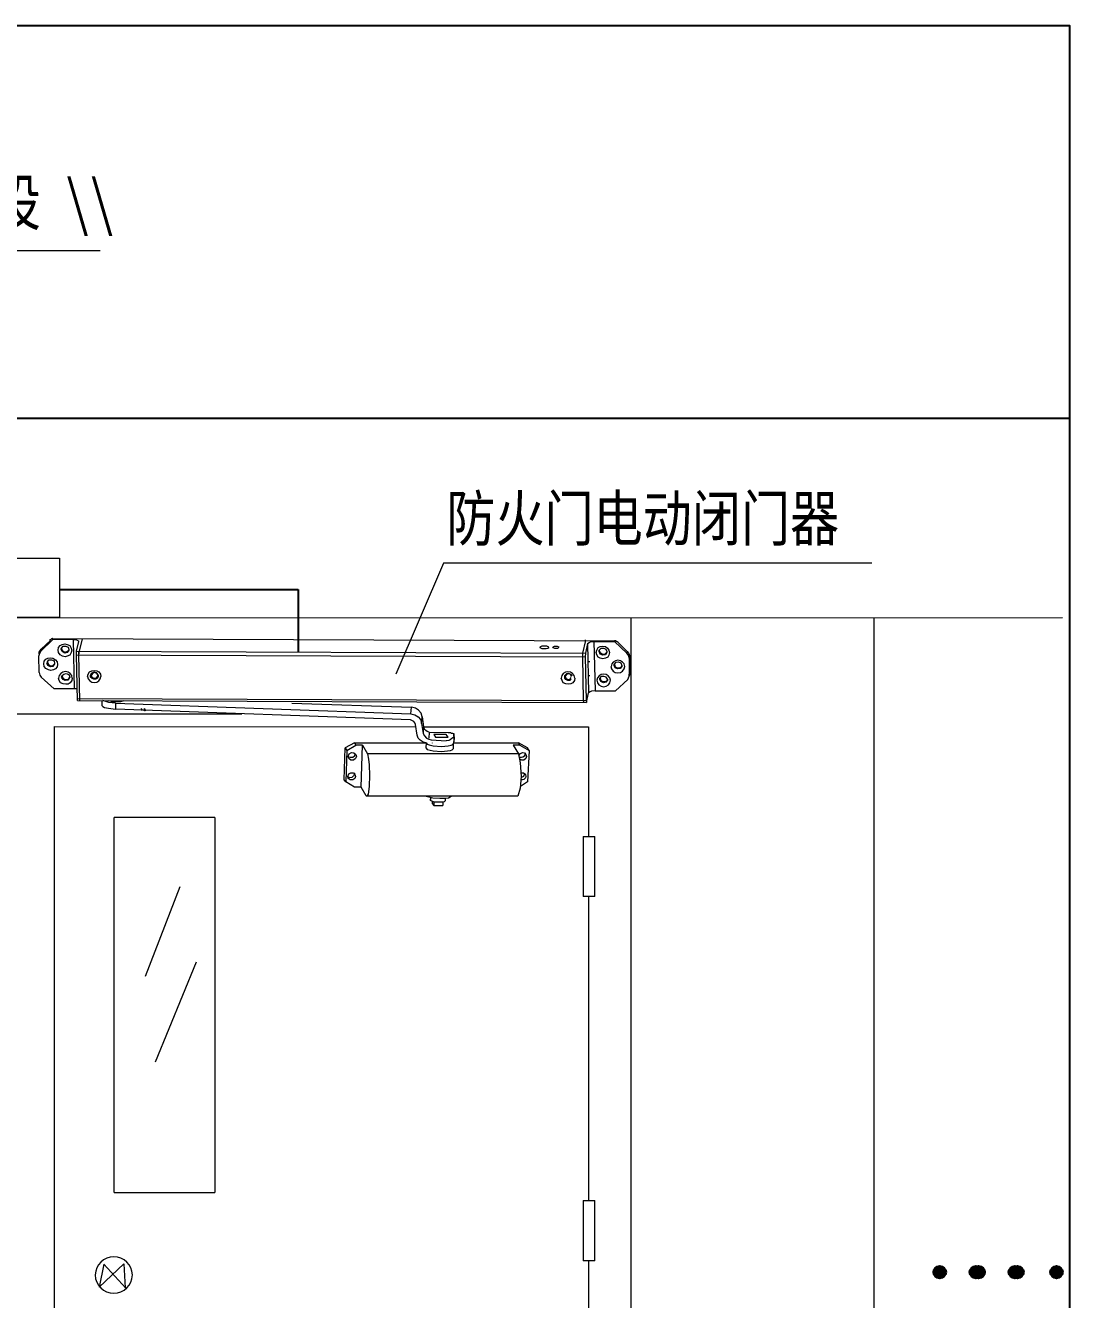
# Model space of a CAD drawing. Header units: millimetres. Extents: x -633009578 to 5705885, y -633235091 to 2571734.
# Drawn here: x 2452450 to 2457460, y 2032623 to 2038735 of the extents above; entities that cross this region are included whole.
import ezdxf

# ---------------------------------------------------------------- set-up
doc = ezdxf.new("R2010")
doc.units = ezdxf.units.MM
doc.header["$LTSCALE"] = 1000
doc.header["$MEASUREMENT"] = 0
doc.layers.get('0').update_dxf_attribs({"color": 9})
doc.styles.add('-仿宋_GB2312', font='simhei.ttf')

msp = doc.modelspace()

# ---------------------------------------------------------------- hatches: boundary and pattern name
at = {"true_color": 0xffffff}
h = msp.add_hatch(color=7, dxfattribs=at)
h.set_gradient(color1=(255, 255, 255), tint=1)
edge = h.paths.add_edge_path()
edge.add_arc((2456837.5, 2032753.7), 30, 0, 360)
h = msp.add_hatch(color=7, dxfattribs=at)
h.set_gradient(color1=(255, 255, 255), tint=1)
edge = h.paths.add_edge_path()
edge.add_arc((2457011, 2032753.7), 30, 0, 360)
h = msp.add_hatch(color=7, dxfattribs=at)
h.set_gradient(color1=(255, 255, 255), tint=1)
edge = h.paths.add_edge_path()
edge.add_arc((2457024.2, 2032753.7), 30, 0, 360)
h = msp.add_hatch(color=7, dxfattribs=at)
h.set_gradient(color1=(255, 255, 255), tint=1)
edge = h.paths.add_edge_path()
edge.add_arc((2457197.7, 2032753.7), 30, 0, 360)
h = msp.add_hatch(color=7, dxfattribs=at)
h.set_gradient(color1=(255, 255, 255), tint=1)
edge = h.paths.add_edge_path()
edge.add_arc((2457210.8, 2032753.7), 30, 0, 360)
h = msp.add_hatch(color=7, dxfattribs=at)
h.set_gradient(color1=(255, 255, 255), tint=1)
edge = h.paths.add_edge_path()
edge.add_arc((2457397.5, 2032753.7), 30, 0, 360)

# ---------------------------------------------------------------- linework, layer by layer
at = {"color": 6, "lineweight": 5}
for p, q in [((2447581.6, 2037656.1, 3914.5), (2452808, 2037656.1, 3914.5)), ((2454456.4, 2036155.4, 3914.5), (2454226.6, 2035623.1, 3914.5)), ((2456512.1, 2036155.4, 3914.5), (2454456.4, 2036155.4, 3914.5))]:
    msp.add_line(p, q, dxfattribs=at)
for p, q in [((2446582.9, 2036851.3, 3914.5), (2454393.3, 2036851.3, 3914.5)), ((2447563.4, 2036851.3, 3914.5), (2457460.3, 2036851.3, 3914.5)), ((2452612.8, 2036029.6, 3914.5), (2453758.2, 2036029.6, 3914.5)), ((2453758.2, 2036029.6, 3914.5), (2453758.2, 2035728.1, 3914.5))]:
    msp.add_line(p, q)
at = {"lineweight": 5}
for p, q in [((2448146.7, 2035893, 3914.5), (2457427, 2035894.7, 3914.5)), ((2455355.1, 2035894.7, 3914.5), (2455355.1, 2030074.8, 3914.5)), ((2456521.3, 2035894.7, 3914.5), (2456521.3, 2030074.8, 3914.5)), ((2452523.3, 2035733.5, 3914.5), (2452582, 2035789.7, 3914.5)), ((2452569.8, 2035784.8, 3914.5), (2452525.8, 2035743.2, 3914.5)), ((2452567.3, 2035787.2, 3914.5), (2452564.9, 2035784.8, 3914.5)), ((2452569.8, 2035787.2, 3914.5), (2452567.3, 2035787.2, 3914.5)), ((2452574.6, 2035792.1, 3914.5), (2452569.8, 2035787.2, 3914.5)), ((2452577.1, 2035792.1, 3914.5), (2452574.6, 2035792.1, 3914.5)), ((2452579.5, 2035794.6, 3914.5), (2452577.1, 2035792.1, 3914.5)), ((2452582, 2035794.6, 3914.5), (2452579.5, 2035794.6, 3914.5)), ((2452582, 2035794.6, 3914.5), (2455276.9, 2035782.3, 3914.5)), ((2452582, 2035794.6, 3914.5), (2452582, 2035789.7, 3914.5)), ((2452679.7, 2035789.7, 3914.5), (2452582, 2035789.7, 3914.5)), ((2452679.7, 2035789.7, 3914.5), (2452694.4, 2035787.2, 3914.5)), ((2452684.6, 2035552.7, 3914.5), (2452679.7, 2035789.7, 3914.5)), ((2452694.4, 2035787.2, 3914.5), (2452701.7, 2035784.8, 3914.5)), ((2452694.4, 2035733.5, 3914.5), (2452706.6, 2035779.9, 3914.5)), ((2452701.7, 2035784.8, 3914.5), (2452706.6, 2035779.9, 3914.5)), ((2452706.6, 2035779.9, 3914.5), (2452706.6, 2035782.3, 3914.5)), ((2452709, 2035733.5, 3914.5), (2452723.7, 2035792.1, 3914.5)), ((2452723.7, 2035792.1, 3914.5), (2452723.7, 2035794.6, 3914.5)), ((2452723.7, 2035792.1, 3914.5), (2452723.7, 2035794.6, 3914.5)), ((2455137.7, 2035784.8, 3914.5), (2455123, 2035723.7, 3914.5)), ((2455137.7, 2035784.8, 3914.5), (2455137.7, 2035787.2, 3914.5)), ((2455162.1, 2035777.5, 3914.5), (2455176.8, 2035779.9, 3914.5)), ((2455176.8, 2035779.9, 3914.5), (2455276.9, 2035779.9, 3914.5)), ((2455176.8, 2035779.9, 3914.5), (2455184.1, 2035542.9, 3914.5)), ((2455284.3, 2035782.3, 3914.5), (2455276.9, 2035782.3, 3914.5)), ((2455276.9, 2035782.3, 3914.5), (2455276.9, 2035779.9, 3914.5)), ((2455276.9, 2035779.9, 3914.5), (2455335.6, 2035723.7, 3914.5)), ((2455284.3, 2035779.9, 3914.5), (2455284.3, 2035782.3, 3914.5)), ((2455286.7, 2035779.9, 3914.5), (2455284.3, 2035779.9, 3914.5)), ((2455289.2, 2035777.5, 3914.5), (2455286.7, 2035779.9, 3914.5)), ((2452516, 2035718.8, 3914.5), (2452513.6, 2035711.5, 3914.5)), ((2452516, 2035728.6, 3914.5), (2452525.8, 2035743.2, 3914.5)), ((2452523.3, 2035733.5, 3914.5), (2452516, 2035718.8, 3914.5)), ((2452516, 2035718.8, 3914.5), (2452516, 2035728.6, 3914.5)), ((2452523.3, 2035733.5, 3914.5), (2452525.8, 2035743.2, 3914.5)), ((2452606.4, 2035738.4, 3914.5), (2452608.8, 2035750.6, 3914.5)), ((2452608.8, 2035726.1, 3914.5), (2452606.4, 2035738.4, 3914.5)), ((2452608.8, 2035750.6, 3914.5), (2452616.2, 2035760.3, 3914.5)), ((2452616.2, 2035716.4, 3914.5), (2452608.8, 2035726.1, 3914.5)), ((2452616.2, 2035760.3, 3914.5), (2452625.9, 2035765.2, 3914.5)), ((2452621.1, 2035745.7, 3914.5), (2452623.5, 2035748.1, 3914.5)), ((2452621.1, 2035740.8, 3914.5), (2452621.1, 2035745.7, 3914.5)), ((2452625.9, 2035731, 3914.5), (2452621.1, 2035740.8, 3914.5)), ((2452623.5, 2035748.1, 3914.5), (2452630.8, 2035757.9, 3914.5)), ((2452623.5, 2035748.1, 3914.5), (2452623.5, 2035745.7, 3914.5)), ((2452623.5, 2035745.7, 3914.5), (2452625.9, 2035735.9, 3914.5)), ((2452625.9, 2035765.2, 3914.5), (2452638.2, 2035767.7, 3914.5)), ((2452625.9, 2035735.9, 3914.5), (2452638.2, 2035728.6, 3914.5)), ((2452638.2, 2035723.7, 3914.5), (2452625.9, 2035731, 3914.5)), ((2452630.8, 2035757.9, 3914.5), (2452643.1, 2035757.9, 3914.5)), ((2452638.2, 2035767.7, 3914.5), (2452650.4, 2035765.2, 3914.5)), ((2452638.2, 2035728.6, 3914.5), (2452647.9, 2035731, 3914.5)), ((2452650.4, 2035726.1, 3914.5), (2452638.2, 2035723.7, 3914.5)), ((2452643.1, 2035757.9, 3914.5), (2452655.3, 2035753, 3914.5)), ((2452647.9, 2035731, 3914.5), (2452657.7, 2035738.4, 3914.5)), ((2452650.4, 2035765.2, 3914.5), (2452662.6, 2035760.3, 3914.5)), ((2452657.7, 2035738.4, 3914.5), (2452650.4, 2035726.1, 3914.5)), ((2452655.3, 2035753, 3914.5), (2452657.7, 2035740.8, 3914.5)), ((2452657.7, 2035740.8, 3914.5), (2452657.7, 2035738.4, 3914.5)), ((2452662.6, 2035760.3, 3914.5), (2452669.9, 2035748.1, 3914.5)), ((2452669.9, 2035726.1, 3914.5), (2452662.6, 2035713.9, 3914.5)), ((2452669.9, 2035748.1, 3914.5), (2452672.4, 2035738.4, 3914.5)), ((2452672.4, 2035738.4, 3914.5), (2452669.9, 2035726.1, 3914.5)), ((2452694.4, 2035716.4, 3914.5), (2452694.4, 2035733.5, 3914.5)), ((2452694.4, 2035733.5, 3914.5), (2455137.7, 2035723.7, 3914.5)), ((2452706.6, 2035716.4, 3914.5), (2452709, 2035733.5, 3914.5)), ((2452706.6, 2035726.1, 3914.5), (2452709, 2035731, 3914.5)), ((2452706.6, 2035716.4, 3914.5), (2452706.6, 2035726.1, 3914.5)), ((2452709, 2035731, 3914.5), (2452709, 2035733.5, 3914.5)), ((2454927.6, 2035757.9, 3914.5), (2454917.8, 2035753, 3914.5)), ((2454917.8, 2035753, 3914.5), (2454917.8, 2035750.6, 3914.5)), ((2454917.8, 2035750.6, 3914.5), (2454927.6, 2035745.7, 3914.5)), ((2454952, 2035757.9, 3914.5), (2454927.6, 2035757.9, 3914.5)), ((2454927.6, 2035745.7, 3914.5), (2454949.5, 2035745.7, 3914.5)), ((2454949.5, 2035745.7, 3914.5), (2454956.9, 2035748.1, 3914.5)), ((2454961.8, 2035753, 3914.5), (2454952, 2035757.9, 3914.5)), ((2454956.9, 2035748.1, 3914.5), (2454961.8, 2035750.6, 3914.5)), ((2454961.8, 2035750.6, 3914.5), (2454961.8, 2035753, 3914.5)), ((2454988.6, 2035755.5, 3914.5), (2454981.3, 2035750.6, 3914.5)), ((2454981.3, 2035750.6, 3914.5), (2454981.3, 2035753, 3914.5)), ((2454981.3, 2035750.6, 3914.5), (2454988.6, 2035748.1, 3914.5)), ((2455003.3, 2035755.5, 3914.5), (2454988.6, 2035755.5, 3914.5)), ((2454988.6, 2035748.1, 3914.5), (2455003.3, 2035748.1, 3914.5)), ((2455010.6, 2035753, 3914.5), (2455003.3, 2035755.5, 3914.5)), ((2455003.3, 2035748.1, 3914.5), (2455008.2, 2035750.6, 3914.5)), ((2455008.2, 2035750.6, 3914.5), (2455010.6, 2035753, 3914.5)), ((2455123, 2035723.7, 3914.5), (2455123, 2035706.6, 3914.5)), ((2455123, 2035723.7, 3914.5), (2455123, 2035706.6, 3914.5)), ((2455137.7, 2035723.7, 3914.5), (2455135.2, 2035706.6, 3914.5)), ((2455147.5, 2035770.1, 3914.5), (2455137.7, 2035723.7, 3914.5)), ((2455147.5, 2035770.1, 3914.5), (2455154.8, 2035775, 3914.5)), ((2455147.5, 2035770.1, 3914.5), (2455152.3, 2035533.1, 3914.5)), ((2455154.8, 2035775, 3914.5), (2455162.1, 2035777.5, 3914.5)), ((2455189, 2035726.1, 3914.5), (2455191.4, 2035738.4, 3914.5)), ((2455191.4, 2035716.4, 3914.5), (2455189, 2035726.1, 3914.5)), ((2455191.4, 2035738.4, 3914.5), (2455198.8, 2035750.6, 3914.5)), ((2455198.8, 2035750.6, 3914.5), (2455208.5, 2035755.5, 3914.5)), ((2455203.6, 2035738.4, 3914.5), (2455213.4, 2035748.1, 3914.5)), ((2455203.6, 2035738.4, 3914.5), (2455203.6, 2035735.9, 3914.5)), ((2455203.6, 2035735.9, 3914.5), (2455203.6, 2035738.4, 3914.5)), ((2455203.6, 2035731, 3914.5), (2455203.6, 2035735.9, 3914.5)), ((2455203.6, 2035735.9, 3914.5), (2455208.5, 2035726.1, 3914.5)), ((2455208.5, 2035718.8, 3914.5), (2455203.6, 2035731, 3914.5)), ((2455208.5, 2035755.5, 3914.5), (2455220.8, 2035757.9, 3914.5)), ((2455208.5, 2035726.1, 3914.5), (2455218.3, 2035718.8, 3914.5)), ((2455220.8, 2035713.9, 3914.5), (2455208.5, 2035718.8, 3914.5)), ((2455213.4, 2035748.1, 3914.5), (2455225.6, 2035748.1, 3914.5)), ((2455218.3, 2035718.8, 3914.5), (2455230.5, 2035718.8, 3914.5)), ((2455220.8, 2035757.9, 3914.5), (2455233, 2035755.5, 3914.5)), ((2455225.6, 2035748.1, 3914.5), (2455235.4, 2035743.2, 3914.5)), ((2455230.5, 2035718.8, 3914.5), (2455240.3, 2035728.6, 3914.5)), ((2455233, 2035755.5, 3914.5), (2455242.7, 2035748.1, 3914.5)), ((2455240.3, 2035726.1, 3914.5), (2455233, 2035716.4, 3914.5)), ((2455235.4, 2035743.2, 3914.5), (2455240.3, 2035731, 3914.5)), ((2455240.3, 2035731, 3914.5), (2455240.3, 2035726.1, 3914.5)), ((2455242.7, 2035748.1, 3914.5), (2455250.1, 2035738.4, 3914.5)), ((2455250.1, 2035738.4, 3914.5), (2455252.5, 2035726.1, 3914.5)), ((2455252.5, 2035726.1, 3914.5), (2455250.1, 2035713.9, 3914.5)), ((2455294.1, 2035775, 3914.5), (2455289.2, 2035777.5, 3914.5)), ((2455296.5, 2035772.6, 3914.5), (2455294.1, 2035775, 3914.5)), ((2455294.1, 2035775, 3914.5), (2455338, 2035731, 3914.5)), ((2455338, 2035731, 3914.5), (2455335.6, 2035723.7, 3914.5)), ((2455345.4, 2035711.5, 3914.5), (2455335.6, 2035723.7, 3914.5)), ((2455338, 2035731, 3914.5), (2455345.4, 2035721.3, 3914.5)), ((2455345.4, 2035721.3, 3914.5), (2455350.2, 2035709, 3914.5)), ((2452516, 2035630.9, 3914.5), (2452513.6, 2035711.5, 3914.5)), ((2452538, 2035672.4, 3914.5), (2452540.4, 2035684.6, 3914.5)), ((2452540.4, 2035660.2, 3914.5), (2452538, 2035672.4, 3914.5)), ((2452540.4, 2035684.6, 3914.5), (2452547.8, 2035694.4, 3914.5)), ((2452547.8, 2035650.4, 3914.5), (2452540.4, 2035660.2, 3914.5)), ((2452547.8, 2035694.4, 3914.5), (2452557.5, 2035699.3, 3914.5)), ((2452552.7, 2035674.8, 3914.5), (2452555.1, 2035679.7, 3914.5)), ((2452557.5, 2035665.1, 3914.5), (2452552.7, 2035674.8, 3914.5)), ((2452555.1, 2035682.2, 3914.5), (2452562.4, 2035691.9, 3914.5)), ((2452555.1, 2035682.2, 3914.5), (2452555.1, 2035679.7, 3914.5)), ((2452555.1, 2035679.7, 3914.5), (2452555.1, 2035682.2, 3914.5)), ((2452555.1, 2035679.7, 3914.5), (2452560, 2035669.9, 3914.5)), ((2452557.5, 2035699.3, 3914.5), (2452569.8, 2035701.7, 3914.5)), ((2452569.8, 2035657.7, 3914.5), (2452557.5, 2035665.1, 3914.5)), ((2452560, 2035669.9, 3914.5), (2452569.8, 2035662.6, 3914.5)), ((2452562.4, 2035691.9, 3914.5), (2452574.6, 2035691.9, 3914.5)), ((2452569.8, 2035701.7, 3914.5), (2452582, 2035699.3, 3914.5)), ((2452569.8, 2035662.6, 3914.5), (2452579.5, 2035662.6, 3914.5)), ((2452582, 2035660.2, 3914.5), (2452569.8, 2035657.7, 3914.5)), ((2452574.6, 2035691.9, 3914.5), (2452586.9, 2035687.1, 3914.5)), ((2452579.5, 2035662.6, 3914.5), (2452589.3, 2035672.4, 3914.5)), ((2452582, 2035699.3, 3914.5), (2452594.2, 2035691.9, 3914.5)), ((2452589.3, 2035672.4, 3914.5), (2452582, 2035660.2, 3914.5)), ((2452586.9, 2035687.1, 3914.5), (2452589.3, 2035674.8, 3914.5)), ((2452589.3, 2035674.8, 3914.5), (2452589.3, 2035672.4, 3914.5)), ((2452594.2, 2035691.9, 3914.5), (2452601.5, 2035682.2, 3914.5)), ((2452601.5, 2035657.7, 3914.5), (2452594.2, 2035648, 3914.5)), ((2452601.5, 2035682.2, 3914.5), (2452604, 2035669.9, 3914.5)), ((2452604, 2035669.9, 3914.5), (2452601.5, 2035657.7, 3914.5)), ((2452628.4, 2035709, 3914.5), (2452616.2, 2035716.4, 3914.5)), ((2452640.6, 2035706.6, 3914.5), (2452628.4, 2035709, 3914.5)), ((2452650.4, 2035709, 3914.5), (2452640.6, 2035706.6, 3914.5)), ((2452662.6, 2035713.9, 3914.5), (2452650.4, 2035709, 3914.5)), ((2452694.4, 2035716.4, 3914.5), (2455135.2, 2035706.6, 3914.5)), ((2452699.2, 2035496.5, 3914.5), (2452694.4, 2035716.4, 3914.5)), ((2452711.5, 2035496.5, 3914.5), (2452706.6, 2035716.4, 3914.5)), ((2455123, 2035706.6, 3914.5), (2455125.5, 2035496.5, 3914.5)), ((2455135.2, 2035706.6, 3914.5), (2455140.1, 2035496.5, 3914.5)), ((2455157.2, 2035679.7, 3914.5), (2455157.2, 2035684.6, 3914.5)), ((2455198.8, 2035704.2, 3914.5), (2455191.4, 2035716.4, 3914.5)), ((2455208.5, 2035699.3, 3914.5), (2455198.8, 2035704.2, 3914.5)), ((2455220.8, 2035696.8, 3914.5), (2455208.5, 2035699.3, 3914.5)), ((2455233, 2035716.4, 3914.5), (2455220.8, 2035713.9, 3914.5)), ((2455233, 2035699.3, 3914.5), (2455220.8, 2035696.8, 3914.5)), ((2455245.2, 2035704.2, 3914.5), (2455233, 2035699.3, 3914.5)), ((2455250.1, 2035713.9, 3914.5), (2455245.2, 2035704.2, 3914.5)), ((2455274.5, 2035669.9, 3914.5), (2455284.3, 2035679.7, 3914.5)), ((2455274.5, 2035665.1, 3914.5), (2455274.5, 2035669.9, 3914.5)), ((2455279.4, 2035652.8, 3914.5), (2455274.5, 2035665.1, 3914.5)), ((2455276.9, 2035672.4, 3914.5), (2455276.9, 2035669.9, 3914.5)), ((2455276.9, 2035669.9, 3914.5), (2455279.4, 2035657.7, 3914.5)), ((2455279.4, 2035657.7, 3914.5), (2455289.2, 2035652.8, 3914.5)), ((2455284.3, 2035679.7, 3914.5), (2455296.5, 2035682.2, 3914.5)), ((2455296.5, 2035682.2, 3914.5), (2455306.3, 2035677.3, 3914.5)), ((2455301.4, 2035652.8, 3914.5), (2455311.2, 2035660.2, 3914.5)), ((2455311.2, 2035660.2, 3914.5), (2455303.8, 2035650.4, 3914.5)), ((2455306.3, 2035677.3, 3914.5), (2455311.2, 2035665.1, 3914.5)), ((2455311.2, 2035665.1, 3914.5), (2455311.2, 2035660.2, 3914.5)), ((2455311.2, 2035660.2, 3914.5), (2455311.2, 2035662.6, 3914.5)), ((2455347.8, 2035699.3, 3914.5), (2455345.4, 2035711.5, 3914.5)), ((2455350.2, 2035709, 3914.5), (2455347.8, 2035699.3, 3914.5)), ((2455347.8, 2035699.3, 3914.5), (2455347.8, 2035621.1, 3914.5)), ((2455350.2, 2035630.9, 3914.5), (2455350.2, 2035709, 3914.5)), ((2452516, 2035630.9, 3914.5), (2452518.4, 2035618.6, 3914.5)), ((2452518.4, 2035618.6, 3914.5), (2452525.8, 2035608.9, 3914.5)), ((2452586.9, 2035552.7, 3914.5), (2452525.8, 2035608.9, 3914.5)), ((2452560, 2035643.1, 3914.5), (2452547.8, 2035650.4, 3914.5)), ((2452572.2, 2035640.6, 3914.5), (2452560, 2035643.1, 3914.5)), ((2452584.4, 2035643.1, 3914.5), (2452572.2, 2035640.6, 3914.5)), ((2452594.2, 2035648, 3914.5), (2452584.4, 2035643.1, 3914.5)), ((2452611.3, 2035591.8, 3914.5), (2452608.8, 2035604, 3914.5)), ((2452623.5, 2035608.9, 3914.5), (2452625.9, 2035613.8, 3914.5)), ((2452630.8, 2035596.6, 3914.5), (2452623.5, 2035608.9, 3914.5)), ((2452625.9, 2035616.2, 3914.5), (2452633.3, 2035623.5, 3914.5)), ((2452625.9, 2035616.2, 3914.5), (2452625.9, 2035613.8, 3914.5)), ((2452625.9, 2035613.8, 3914.5), (2452625.9, 2035616.2, 3914.5)), ((2452625.9, 2035613.8, 3914.5), (2452630.8, 2035601.5, 3914.5)), ((2452630.8, 2035601.5, 3914.5), (2452640.6, 2035596.6, 3914.5)), ((2452640.6, 2035591.8, 3914.5), (2452630.8, 2035596.6, 3914.5)), ((2452633.3, 2035623.5, 3914.5), (2452645.5, 2035626, 3914.5)), ((2452640.6, 2035596.6, 3914.5), (2452652.8, 2035596.6, 3914.5)), ((2452645.5, 2035626, 3914.5), (2452657.7, 2035621.1, 3914.5)), ((2452660.2, 2035604, 3914.5), (2452652.8, 2035594.2, 3914.5)), ((2452652.8, 2035596.6, 3914.5), (2452660.2, 2035604, 3914.5)), ((2452657.7, 2035621.1, 3914.5), (2452662.6, 2035608.9, 3914.5)), ((2452662.6, 2035606.4, 3914.5), (2452660.2, 2035604, 3914.5)), ((2452660.2, 2035606.4, 3914.5), (2452662.6, 2035606.4, 3914.5)), ((2452660.2, 2035604, 3914.5), (2452660.2, 2035606.4, 3914.5)), ((2452662.6, 2035608.9, 3914.5), (2452662.6, 2035606.4, 3914.5)), ((2452674.8, 2035604, 3914.5), (2452672.4, 2035591.8, 3914.5)), ((2452748.1, 2035611.3, 3914.5), (2452750.6, 2035623.5, 3914.5)), ((2452750.6, 2035623.5, 3914.5), (2452757.9, 2035633.3, 3914.5)), ((2452757.9, 2035633.3, 3914.5), (2452767.7, 2035638.2, 3914.5)), ((2452762.8, 2035618.6, 3914.5), (2452766.7, 2035627.3, 3914.5)), ((2452762.8, 2035616.2, 3914.5), (2452762.8, 2035618.6, 3914.5)), ((2452762.8, 2035608.9, 3914.5), (2452762.8, 2035616.2, 3914.5)), ((2452770.1, 2035601.5, 3914.5), (2452762.8, 2035608.9, 3914.5)), ((2452767.7, 2035621.1, 3914.5), (2452765.2, 2035616.2, 3914.5)), ((2452765.2, 2035616.2, 3914.5), (2452770.1, 2035606.4, 3914.5)), ((2452766.7, 2035627.3, 3914.5), (2452777.6, 2035633.8, 3914.5)), ((2452767.7, 2035638.2, 3914.5), (2452779.9, 2035640.6, 3914.5)), ((2452772.5, 2035628.4, 3914.5), (2452767.7, 2035621.1, 3914.5)), ((2452770.1, 2035606.4, 3914.5), (2452779.9, 2035604, 3914.5)), ((2452777.4, 2035599.1, 3914.5), (2452770.1, 2035601.5, 3914.5)), ((2452782.3, 2035630.9, 3914.5), (2452772.5, 2035628.4, 3914.5)), ((2452787.2, 2035599.1, 3914.5), (2452777.4, 2035599.1, 3914.5)), ((2452777.6, 2035633.8, 3914.5), (2452789.7, 2035630.7, 3914.5)), ((2452779.9, 2035640.6, 3914.5), (2452792.1, 2035638.2, 3914.5)), ((2452779.9, 2035604, 3914.5), (2452789.7, 2035604, 3914.5)), ((2452792.1, 2035626, 3914.5), (2452782.3, 2035630.9, 3914.5)), ((2452794.5, 2035604, 3914.5), (2452787.2, 2035599.1, 3914.5)), ((2452789.7, 2035630.7, 3914.5), (2452799.4, 2035616.2, 3914.5)), ((2452789.7, 2035604, 3914.5), (2452797, 2035613.8, 3914.5)), ((2452792.1, 2035638.2, 3914.5), (2452801.9, 2035633.3, 3914.5)), ((2452797, 2035616.2, 3914.5), (2452792.1, 2035626, 3914.5)), ((2452799.4, 2035611.3, 3914.5), (2452794.5, 2035604, 3914.5)), ((2452794.5, 2035604, 3914.5), (2452797, 2035611.3, 3914.5)), ((2452797, 2035613.8, 3914.5), (2452797, 2035616.2, 3914.5)), ((2452799.4, 2035616.2, 3914.5), (2452799.4, 2035611.3, 3914.5)), ((2452801.9, 2035633.3, 3914.5), (2452809.2, 2035623.5, 3914.5)), ((2452809.2, 2035623.5, 3914.5), (2452811.6, 2035611.3, 3914.5)), ((2455025.3, 2035591.8, 3914.5), (2455020.4, 2035604, 3914.5)), ((2455037.5, 2035616.2, 3914.5), (2455047.3, 2035626, 3914.5)), ((2455037.5, 2035613.8, 3914.5), (2455037.5, 2035616.2, 3914.5)), ((2455037.5, 2035608.9, 3914.5), (2455037.5, 2035613.8, 3914.5)), ((2455037.5, 2035611.3, 3914.5), (2455037.5, 2035604, 3914.5)), ((2455037.5, 2035604, 3914.5), (2455037.5, 2035608.9, 3914.5)), ((2455042.4, 2035596.6, 3914.5), (2455037.5, 2035604, 3914.5)), ((2455037.5, 2035604, 3914.5), (2455044.8, 2035596.6, 3914.5)), ((2455047.3, 2035623.5, 3914.5), (2455039.9, 2035613.8, 3914.5)), ((2455039.9, 2035613.8, 3914.5), (2455039.9, 2035611.3, 3914.5)), ((2455039.9, 2035611.3, 3914.5), (2455044.8, 2035601.5, 3914.5)), ((2455052.2, 2035591.8, 3914.5), (2455042.4, 2035596.6, 3914.5)), ((2455044.8, 2035601.5, 3914.5), (2455052.2, 2035596.6, 3914.5)), ((2455044.8, 2035596.6, 3914.5), (2455052.2, 2035594.2, 3914.5)), ((2455047.3, 2035626, 3914.5), (2455057, 2035626, 3914.5)), ((2455057, 2035626, 3914.5), (2455047.3, 2035623.5, 3914.5)), ((2455052.2, 2035596.6, 3914.5), (2455064.4, 2035599.1, 3914.5)), ((2455057, 2035626, 3914.5), (2455066.8, 2035621.1, 3914.5)), ((2455066.8, 2035621.1, 3914.5), (2455057, 2035626, 3914.5)), ((2455059.5, 2035594.2, 3914.5), (2455066.8, 2035599.1, 3914.5)), ((2455069.3, 2035599.1, 3914.5), (2455061.9, 2035591.8, 3914.5)), ((2455064.4, 2035599.1, 3914.5), (2455069.3, 2035606.4, 3914.5)), ((2455066.8, 2035621.1, 3914.5), (2455071.7, 2035613.8, 3914.5)), ((2455069.3, 2035611.3, 3914.5), (2455066.8, 2035621.1, 3914.5)), ((2455086.4, 2035604, 3914.5), (2455083.9, 2035591.8, 3914.5)), ((2455157.2, 2035613.8, 3914.5), (2455157.2, 2035618.6, 3914.5)), ((2455206.1, 2035599.1, 3914.5), (2455206.1, 2035604, 3914.5)), ((2455211, 2035586.9, 3914.5), (2455206.1, 2035599.1, 3914.5)), ((2455208.5, 2035606.4, 3914.5), (2455208.5, 2035604, 3914.5)), ((2455208.5, 2035604, 3914.5), (2455211, 2035591.8, 3914.5)), ((2455242.7, 2035599.1, 3914.5), (2455242.7, 2035594.2, 3914.5)), ((2455242.7, 2035594.2, 3914.5), (2455242.7, 2035596.6, 3914.5)), ((2455291.6, 2035648, 3914.5), (2455279.4, 2035652.8, 3914.5)), ((2455340.5, 2035596.6, 3914.5), (2455281.8, 2035542.9, 3914.5)), ((2455289.2, 2035652.8, 3914.5), (2455301.4, 2035652.8, 3914.5)), ((2455303.8, 2035650.4, 3914.5), (2455291.6, 2035648, 3914.5)), ((2455340.5, 2035596.6, 3914.5), (2455347.8, 2035613.8, 3914.5)), ((2455347.8, 2035621.1, 3914.5), (2455350.2, 2035630.9, 3914.5)), ((2455347.8, 2035613.8, 3914.5), (2455347.8, 2035621.1, 3914.5)), ((2455347.8, 2035613.8, 3914.5), (2455350.2, 2035621.1, 3914.5)), ((2455350.2, 2035630.9, 3914.5), (2455350.2, 2035621.1, 3914.5)), ((2452684.6, 2035552.7, 3914.5), (2452586.9, 2035552.7, 3914.5)), ((2452618.6, 2035582, 3914.5), (2452611.3, 2035591.8, 3914.5)), ((2452630.8, 2035577.1, 3914.5), (2452618.6, 2035582, 3914.5)), ((2452643.1, 2035574.7, 3914.5), (2452630.8, 2035577.1, 3914.5)), ((2452652.8, 2035594.2, 3914.5), (2452640.6, 2035591.8, 3914.5)), ((2452655.3, 2035574.7, 3914.5), (2452643.1, 2035574.7, 3914.5)), ((2452665, 2035582, 3914.5), (2452655.3, 2035574.7, 3914.5)), ((2452672.4, 2035591.8, 3914.5), (2452665, 2035582, 3914.5)), ((2452696.8, 2035552.7, 3914.5), (2452684.6, 2035552.7, 3914.5)), ((2455030.2, 2035582, 3914.5), (2455025.3, 2035591.8, 3914.5)), ((2455042.4, 2035577.1, 3914.5), (2455030.2, 2035582, 3914.5)), ((2455054.6, 2035574.7, 3914.5), (2455042.4, 2035577.1, 3914.5)), ((2455052.2, 2035594.2, 3914.5), (2455059.5, 2035594.2, 3914.5)), ((2455061.9, 2035591.8, 3914.5), (2455052.2, 2035591.8, 3914.5)), ((2455066.8, 2035577.1, 3914.5), (2455054.6, 2035574.7, 3914.5)), ((2455076.6, 2035582, 3914.5), (2455066.8, 2035577.1, 3914.5)), ((2455083.9, 2035591.8, 3914.5), (2455076.6, 2035582, 3914.5)), ((2455159.7, 2035538, 3914.5), (2455152.3, 2035533.1, 3914.5)), ((2455167, 2035540.5, 3914.5), (2455159.7, 2035538, 3914.5)), ((2455184.1, 2035542.9, 3914.5), (2455167, 2035540.5, 3914.5)), ((2455184.1, 2035542.9, 3914.5), (2455281.8, 2035542.9, 3914.5)), ((2455211, 2035591.8, 3914.5), (2455220.8, 2035586.9, 3914.5)), ((2455223.2, 2035582, 3914.5), (2455211, 2035586.9, 3914.5)), ((2455220.8, 2035586.9, 3914.5), (2455233, 2035586.9, 3914.5)), ((2455235.4, 2035584.4, 3914.5), (2455223.2, 2035582, 3914.5)), ((2455233, 2035586.9, 3914.5), (2455242.7, 2035594.2, 3914.5)), ((2455242.7, 2035594.2, 3914.5), (2455235.4, 2035584.4, 3914.5)), ((2452699.2, 2035506.2, 3914.5), (2455140.1, 2035496.5, 3914.5)), ((2452699.2, 2035496.5, 3914.5), (2455142.6, 2035486.7, 3914.5)), ((2452816.5, 2035496.5, 3914.5), (2452816.5, 2035472, 3914.5)), ((2452850.7, 2035486.7, 3914.5), (2452821.4, 2035496.5, 3914.5)), ((2452848.3, 2035496.5, 3914.5), (2452867.8, 2035491.6, 3914.5)), ((2452882.5, 2035484.3, 3914.5), (2452850.7, 2035486.7, 3914.5)), ((2452867.8, 2035491.6, 3914.5), (2452906.9, 2035491.6, 3914.5)), ((2452882.5, 2035484.3, 3914.5), (2454299.6, 2035432.9, 3914.5)), ((2452882.5, 2035484.3, 3914.5), (2452882.5, 2035454.9, 3914.5)), ((2452906.9, 2035491.6, 3914.5), (2452924, 2035496.5, 3914.5)), ((2453727.9, 2035484.3, 3914.5), (2454302.1, 2035464.7, 3914.5)), ((2455125.5, 2035496.5, 3914.5), (2455127.9, 2035491.6, 3914.5)), ((2455125.5, 2035496.5, 3914.5), (2455127.9, 2035491.6, 3914.5)), ((2455127.9, 2035491.6, 3914.5), (2455127.9, 2035486.7, 3914.5)), ((2455127.9, 2035491.6, 3914.5), (2455127.9, 2035486.7, 3914.5)), ((2455140.1, 2035496.5, 3914.5), (2455142.6, 2035486.7, 3914.5)), ((2455142.6, 2035486.7, 3914.5), (2455152.3, 2035533.1, 3914.5)), ((2455142.6, 2035486.7, 3914.5), (2455142.6, 2035489.1, 3914.5)), ((2451389.6, 2035432.9, 3914.5), (2453488.4, 2035432.9, 3914.5)), ((2452816.5, 2035472, 3914.5), (2452821.4, 2035467.2, 3914.5)), ((2452821.4, 2035467.2, 3914.5), (2452828.7, 2035462.3, 3914.5)), ((2452828.7, 2035462.3, 3914.5), (2452848.3, 2035459.8, 3914.5)), ((2452848.3, 2035459.8, 3914.5), (2452882.5, 2035454.9, 3914.5)), ((2454297.2, 2035403.6, 3914.5), (2452882.5, 2035454.9, 3914.5)), ((2453009.6, 2035447.6, 3914.5), (2453007.1, 2035457.4, 3914.5)), ((2453021.8, 2035457.4, 3914.5), (2453024.2, 2035447.6, 3914.5)), ((2453024.2, 2035447.6, 3914.5), (2453021.8, 2035457.4, 3914.5)), ((2453021.8, 2035447.6, 3914.5), (2453021.8, 2035457.4, 3914.5)), ((2453024.2, 2035447.6, 3914.5), (2453021.8, 2035447.6, 3914.5)), ((2454299.6, 2035432.9, 3914.5), (2454302.1, 2035464.7, 3914.5)), ((2454299.6, 2035432.9, 3914.5), (2454319.2, 2035428.1, 3914.5)), ((2454321.6, 2035459.8, 3914.5), (2454302.1, 2035464.7, 3914.5)), ((2454319.2, 2035428.1, 3914.5), (2454333.8, 2035418.3, 3914.5)), ((2454336.3, 2035450, 3914.5), (2454321.6, 2035459.8, 3914.5)), ((2454333.8, 2035418.3, 3914.5), (2454346, 2035406.1, 3914.5)), ((2454348.5, 2035435.4, 3914.5), (2454336.3, 2035450, 3914.5)), ((2454353.4, 2035418.3, 3914.5), (2454348.5, 2035435.4, 3914.5)), ((2454350.9, 2035386.5, 3914.5), (2454353.4, 2035418.3, 3914.5)), ((2454353.4, 2035418.3, 3914.5), (2454360.7, 2035369.4, 3914.5)), ((2452586.9, 2035371.9, 3914.5), (2452586.9, 2030358.2, 3914.5)), ((2452586.9, 2035371.9, 3914.5), (2454324.1, 2035369.4, 3914.5)), ((2454304.5, 2035401.2, 3914.5), (2454297.2, 2035403.6, 3914.5)), ((2454314.3, 2035396.3, 3914.5), (2454304.5, 2035401.2, 3914.5)), ((2454319.2, 2035389, 3914.5), (2454314.3, 2035396.3, 3914.5)), ((2454321.6, 2035381.6, 3914.5), (2454319.2, 2035389, 3914.5)), ((2454328.9, 2035330.3, 3914.5), (2454321.6, 2035381.6, 3914.5)), ((2454346, 2035406.1, 3914.5), (2454350.9, 2035386.5, 3914.5)), ((2454350.9, 2035386.5, 3914.5), (2454358.3, 2035337.7, 3914.5)), ((2454360.7, 2035369.4, 3914.5), (2454358.3, 2035337.7, 3914.5)), ((2454360.7, 2035369.4, 3914.5), (2455152.3, 2035369.4, 3914.5)), ((2454365.6, 2035359.6, 3914.5), (2454360.7, 2035369.4, 3914.5)), ((2454370.5, 2035352.3, 3914.5), (2454365.6, 2035359.6, 3914.5)), ((2454377.8, 2035347.4, 3914.5), (2454370.5, 2035352.3, 3914.5)), ((2455152.3, 2035369.4, 3914.5), (2455152.3, 2035178.8, 3914.5)), ((2455152.3, 2035369.4, 3914.5), (2455152.3, 2034844.1, 3914.5)), ((2454028.4, 2035293.7, 3914.5), (2453984.4, 2035269.2, 3914.5)), ((2454028.4, 2035293.7, 3914.5), (2454372.9, 2035293.7, 3914.5)), ((2454028.4, 2035293.7, 3914.5), (2454035.7, 2035281.5, 3914.5)), ((2454333.8, 2035315.7, 3914.5), (2454328.9, 2035330.3, 3914.5)), ((2454343.6, 2035305.9, 3914.5), (2454333.8, 2035315.7, 3914.5)), ((2454358.3, 2035296.1, 3914.5), (2454343.6, 2035305.9, 3914.5)), ((2454358.3, 2035337.7, 3914.5), (2454364.4, 2035326.5, 3914.5)), ((2454372.9, 2035293.7, 3914.5), (2454358.3, 2035296.1, 3914.5)), ((2454364.4, 2035326.5, 3914.5), (2454374.4, 2035316.2, 3914.5)), ((2454372.9, 2035293.7, 3914.5), (2454370.5, 2035269.2, 3914.5)), ((2454372.9, 2035293.7, 3914.5), (2454377.8, 2035286.3, 3914.5)), ((2454374.4, 2035316.2, 3914.5), (2454385.2, 2035311.2, 3914.5)), ((2454387.6, 2035345, 3914.5), (2454377.8, 2035347.4, 3914.5)), ((2454387.6, 2035345, 3914.5), (2454385.1, 2035315.7, 3914.5)), ((2454385.2, 2035311.2, 3914.5), (2454397.4, 2035308.3, 3914.5)), ((2454387.6, 2035345, 3914.5), (2454478, 2035342.5, 3914.5)), ((2454397.4, 2035308.3, 3914.5), (2454468.2, 2035303.4, 3914.5)), ((2454402.2, 2035293.7, 3914.5), (2454402.2, 2035291.2, 3914.5)), ((2454468.2, 2035332.8, 3914.5), (2454409.6, 2035332.8, 3914.5)), ((2454409.6, 2035332.8, 3914.5), (2454416.9, 2035320.6, 3914.5)), ((2454416.9, 2035320.6, 3914.5), (2454478, 2035320.6, 3914.5)), ((2454478, 2035320.6, 3914.5), (2454468.2, 2035332.8, 3914.5)), ((2454481.1, 2035305.1, 3914.5), (2454468.2, 2035303.4, 3914.5)), ((2454478, 2035342.5, 3914.5), (2454490.2, 2035342.5, 3914.5)), ((2454487.7, 2035308.2, 3914.5), (2454481.1, 2035305.1, 3914.5)), ((2454495.3, 2035314.1, 3914.5), (2454487.7, 2035308.2, 3914.5)), ((2454490.2, 2035342.5, 3914.5), (2454492.6, 2035340.1, 3914.5)), ((2454492.6, 2035340.1, 3914.5), (2454500, 2035340.1, 3914.5)), ((2454504.9, 2035320.6, 3914.5), (2454495.3, 2035314.1, 3914.5)), ((2454500, 2035340.1, 3914.5), (2454502.4, 2035337.7, 3914.5)), ((2454502.4, 2035337.7, 3914.5), (2454504.9, 2035337.7, 3914.5)), ((2454507.3, 2035313.2, 3914.5), (2454502.4, 2035288.8, 3914.5)), ((2454504.9, 2035337.7, 3914.5), (2454504.9, 2035335.2, 3914.5)), ((2454507.3, 2035313.2, 3914.5), (2454504.9, 2035335.2, 3914.5)), ((2454504.9, 2035335.2, 3914.5), (2454507.3, 2035313.2, 3914.5)), ((2454504.9, 2035335.2, 3914.5), (2454504.9, 2035320.6, 3914.5)), ((2454504.9, 2035320.6, 3914.5), (2454504.9, 2035298.6, 3914.5)), ((2454504.9, 2035293.7, 3914.5), (2454815.2, 2035293.7, 3914.5)), ((2454507.3, 2035313.2, 3914.5), (2454507.3, 2035315.7, 3914.5)), ((2454859.1, 2035269.2, 3914.5), (2454815.2, 2035293.7, 3914.5)), ((2454822.5, 2035281.5, 3914.5), (2454815.2, 2035293.7, 3914.5)), ((2453979.5, 2035115.3, 3914.5), (2453984.4, 2035269.2, 3914.5)), ((2453984.4, 2035269.2, 3914.5), (2453991.8, 2035257, 3914.5)), ((2453991.8, 2035257, 3914.5), (2453986.9, 2035105.5, 3914.5)), ((2453991.8, 2035257, 3914.5), (2454035.7, 2035281.5, 3914.5)), ((2453999.1, 2035227.7, 3914.5), (2454004, 2035239.9, 3914.5)), ((2454004, 2035239.9, 3914.5), (2454013.8, 2035247.3, 3914.5)), ((2454013.8, 2035247.3, 3914.5), (2454026, 2035244.8, 3914.5)), ((2454028.4, 2035230.2, 3914.5), (2454021.1, 2035222.8, 3914.5)), ((2454026, 2035244.8, 3914.5), (2454035.7, 2035237.5, 3914.5)), ((2454030.9, 2035239.9, 3914.5), (2454028.4, 2035230.2, 3914.5)), ((2454030.9, 2035242.4, 3914.5), (2454030.9, 2035239.9, 3914.5)), ((2454067.5, 2035281.5, 3914.5), (2454035.7, 2035281.5, 3914.5)), ((2454035.7, 2035237.5, 3914.5), (2454038.2, 2035227.7, 3914.5)), ((2454060.2, 2035081.1, 3914.5), (2454067.5, 2035281.5, 3914.5)), ((2454067.5, 2035281.5, 3914.5), (2454091.9, 2035239.9, 3914.5)), ((2454091.9, 2035239.9, 3914.5), (2454096.8, 2035215.5, 3914.5)), ((2454815.2, 2035239.9, 3914.5), (2454091.9, 2035239.9, 3914.5)), ((2454370.5, 2035269.2, 3914.5), (2454377.8, 2035261.9, 3914.5)), ((2454377.8, 2035286.3, 3914.5), (2454387.6, 2035283.9, 3914.5)), ((2454377.8, 2035261.9, 3914.5), (2454407.1, 2035254.6, 3914.5)), ((2454387.6, 2035283.9, 3914.5), (2454407.1, 2035279, 3914.5)), ((2454407.1, 2035279, 3914.5), (2454446.2, 2035276.6, 3914.5)), ((2454407.1, 2035254.6, 3914.5), (2454446.2, 2035252.1, 3914.5)), ((2454446.2, 2035276.6, 3914.5), (2454478, 2035279, 3914.5)), ((2454446.2, 2035252.1, 3914.5), (2454475.5, 2035254.6, 3914.5)), ((2454475.5, 2035254.6, 3914.5), (2454490.2, 2035257, 3914.5)), ((2454478, 2035279, 3914.5), (2454492.6, 2035281.5, 3914.5)), ((2454490.2, 2035257, 3914.5), (2454497.5, 2035259.5, 3914.5)), ((2454492.6, 2035281.5, 3914.5), (2454497.5, 2035283.9, 3914.5)), ((2454497.5, 2035283.9, 3914.5), (2454502.4, 2035288.8, 3914.5)), ((2454497.5, 2035259.5, 3914.5), (2454502.4, 2035264.4, 3914.5)), ((2454502.4, 2035288.8, 3914.5), (2454502.4, 2035264.4, 3914.5)), ((2454822.5, 2035281.5, 3914.5), (2454790.7, 2035281.5, 3914.5)), ((2454790.7, 2035281.5, 3914.5), (2454815.2, 2035239.9, 3914.5)), ((2454815.2, 2035239.9, 3914.5), (2454824.4, 2035198, 3914.5)), ((2454817.6, 2035232.6, 3914.5), (2454824.9, 2035242.4, 3914.5)), ((2454822.5, 2035281.5, 3914.5), (2454866.5, 2035257, 3914.5)), ((2454824.9, 2035242.4, 3914.5), (2454834.7, 2035247.3, 3914.5)), ((2454834.7, 2035247.3, 3914.5), (2454844.5, 2035244.8, 3914.5)), ((2454844.5, 2035230.2, 3914.5), (2454837.2, 2035225.3, 3914.5)), ((2454844.5, 2035244.8, 3914.5), (2454851.8, 2035237.5, 3914.5)), ((2454846.9, 2035239.9, 3914.5), (2454844.5, 2035230.2, 3914.5)), ((2454846.9, 2035242.4, 3914.5), (2454846.9, 2035239.9, 3914.5)), ((2454851.8, 2035237.5, 3914.5), (2454854.3, 2035227.7, 3914.5)), ((2454866.5, 2035257, 3914.5), (2454859.1, 2035269.2, 3914.5)), ((2454866.5, 2035257, 3914.5), (2454859.1, 2035105.5, 3914.5)), ((2454001.5, 2035217.9, 3914.5), (2453999.1, 2035227.7, 3914.5)), ((2454008.9, 2035222.8, 3914.5), (2454001.5, 2035225.3, 3914.5)), ((2454011.3, 2035210.6, 3914.5), (2454001.5, 2035217.9, 3914.5)), ((2454021.1, 2035222.8, 3914.5), (2454008.9, 2035222.8, 3914.5)), ((2454023.5, 2035210.6, 3914.5), (2454011.3, 2035210.6, 3914.5)), ((2454033.3, 2035217.9, 3914.5), (2454023.5, 2035210.6, 3914.5)), ((2454038.2, 2035227.7, 3914.5), (2454033.3, 2035217.9, 3914.5)), ((2454096.8, 2035215.5, 3914.5), (2454099.3, 2035188.6, 3914.5)), ((2454099.3, 2035188.6, 3914.5), (2454101.7, 2035137.3, 3914.5)), ((2454829.8, 2035222.8, 3914.5), (2454820, 2035222.8, 3914.5)), ((2454832.3, 2035210.6, 3914.5), (2454822.5, 2035215.5, 3914.5)), ((2454824.4, 2035198, 3914.5), (2454828.6, 2035132.6, 3914.5)), ((2454837.2, 2035225.3, 3914.5), (2454829.8, 2035222.8, 3914.5)), ((2454842, 2035210.6, 3914.5), (2454832.3, 2035210.6, 3914.5)), ((2454851.8, 2035217.9, 3914.5), (2454842, 2035210.6, 3914.5)), ((2454854.3, 2035227.7, 3914.5), (2454851.8, 2035217.9, 3914.5)), ((2453986.9, 2035105.5, 3914.5), (2453979.5, 2035115.3, 3914.5)), ((2453996.7, 2035132.4, 3914.5), (2454001.5, 2035144.6, 3914.5)), ((2453999.1, 2035122.6, 3914.5), (2453996.7, 2035132.4, 3914.5)), ((2454006.4, 2035125.1, 3914.5), (2453996.7, 2035130, 3914.5)), ((2454008.9, 2035115.3, 3914.5), (2453999.1, 2035122.6, 3914.5)), ((2454001.5, 2035144.6, 3914.5), (2454011.3, 2035149.5, 3914.5)), ((2454016.2, 2035127.5, 3914.5), (2454006.4, 2035125.1, 3914.5)), ((2454021.1, 2035115.3, 3914.5), (2454008.9, 2035115.3, 3914.5)), ((2454011.3, 2035149.5, 3914.5), (2454023.5, 2035149.5, 3914.5)), ((2454023.5, 2035134.9, 3914.5), (2454016.2, 2035127.5, 3914.5)), ((2454030.9, 2035122.6, 3914.5), (2454021.1, 2035115.3, 3914.5)), ((2454023.5, 2035149.5, 3914.5), (2454030.9, 2035142.2, 3914.5)), ((2454028.4, 2035144.6, 3914.5), (2454023.5, 2035134.9, 3914.5)), ((2454028.4, 2035147.1, 3914.5), (2454028.4, 2035144.6, 3914.5)), ((2454030.9, 2035142.2, 3914.5), (2454033.3, 2035132.4, 3914.5)), ((2454033.3, 2035132.4, 3914.5), (2454030.9, 2035122.6, 3914.5)), ((2454101.7, 2035137.3, 3914.5), (2454099.3, 2035086, 3914.5)), ((2454828.6, 2035132.6, 3914.5), (2454824, 2035076.3, 3914.5)), ((2454834.7, 2035115.3, 3914.5), (2454824.9, 2035115.3, 3914.5)), ((2454827.4, 2035149.5, 3914.5), (2454839.6, 2035149.5, 3914.5)), ((2454839.6, 2035132.4, 3914.5), (2454827.4, 2035125.1, 3914.5)), ((2454842, 2035117.8, 3914.5), (2454834.7, 2035115.3, 3914.5)), ((2454839.6, 2035149.5, 3914.5), (2454849.4, 2035142.2, 3914.5)), ((2454844.5, 2035144.6, 3914.5), (2454839.6, 2035132.4, 3914.5)), ((2454849.4, 2035125.1, 3914.5), (2454842, 2035117.8, 3914.5)), ((2454844.5, 2035147.1, 3914.5), (2454844.5, 2035144.6, 3914.5)), ((2454849.4, 2035142.2, 3914.5), (2454851.8, 2035132.4, 3914.5)), ((2454851.8, 2035132.4, 3914.5), (2454849.4, 2035125.1, 3914.5)), ((2454028.4, 2035081.1, 3914.5), (2453986.9, 2035105.5, 3914.5)), ((2454060.2, 2035081.1, 3914.5), (2454028.4, 2035081.1, 3914.5)), ((2454084.6, 2035039.6, 3914.5), (2454060.2, 2035081.1, 3914.5)), ((2454094.4, 2035046.9, 3914.5), (2454091.9, 2035042, 3914.5)), ((2454096.8, 2035059.1, 3914.5), (2454094.4, 2035046.9, 3914.5)), ((2454099.3, 2035086, 3914.5), (2454096.8, 2035059.1, 3914.5)), ((2454824, 2035076.3, 3914.5), (2454812.7, 2035037.1, 3914.5)), ((2454859.1, 2035105.5, 3914.5), (2454824.9, 2035083.6, 3914.5)), ((2454087.1, 2035037.1, 3914.5), (2454084.6, 2035039.6, 3914.5)), ((2454091.9, 2035042, 3914.5), (2454087.1, 2035037.1, 3914.5)), ((2454812.7, 2035037.1, 3914.5), (2454087.1, 2035037.1, 3914.5)), ((2454372.9, 2035037.1, 3914.5), (2454404.7, 2035029.8, 3914.5)), ((2454394.9, 2035029.8, 3914.5), (2454392.5, 2035017.6, 3914.5)), ((2454392.5, 2035017.6, 3914.5), (2454392.5, 2035020, 3914.5)), ((2454392.5, 2035017.6, 3914.5), (2454409.6, 2035010.3, 3914.5)), ((2454402.2, 2035012.7, 3914.5), (2454402.2, 2035002.9, 3914.5)), ((2454402.2, 2035002.9, 3914.5), (2454409.6, 2034993.1, 3914.5)), ((2454404.7, 2035029.8, 3914.5), (2454438.9, 2035027.4, 3914.5)), ((2454409.6, 2035010.3, 3914.5), (2454453.6, 2035010.3, 3914.5)), ((2454409.6, 2035010.3, 3914.5), (2454409.6, 2034993.1, 3914.5)), ((2454409.6, 2034993.1, 3914.5), (2454453.6, 2034993.1, 3914.5)), ((2454438.9, 2035027.4, 3914.5), (2454465.8, 2035027.4, 3914.5)), ((2454453.6, 2035010.3, 3914.5), (2454460.9, 2035012.7, 3914.5)), ((2454453.6, 2035010.3, 3914.5), (2454453.6, 2034993.1, 3914.5)), ((2454460.9, 2035012.7, 3914.5), (2454463.3, 2035015.1, 3914.5)), ((2454463.3, 2035027.4, 3914.5), (2454463.3, 2035015.1, 3914.5)), ((2454465.8, 2035027.4, 3914.5), (2454480.4, 2035029.8, 3914.5)), ((2454480.4, 2035029.8, 3914.5), (2454492.6, 2035037.1, 3914.5)), ((2453358.9, 2034934.5, 3914.5), (2452875.2, 2034934.5, 3914.5)), ((2452875.2, 2033136.2, 3914.5), (2452875.2, 2034934.5, 3914.5)), ((2453358.9, 2034934.5, 3914.5), (2453358.9, 2033136.2, 3914.5)), ((2455125.5, 2034844.1, 3914.5), (2455181.7, 2034844.1, 3914.5)), ((2455125.5, 2034844.1, 3914.5), (2455125.5, 2034555.8, 3914.5)), ((2455181.7, 2034555.8, 3914.5), (2455181.7, 2034844.1, 3914.5)), ((2453190.4, 2034602.2, 3914.5), (2453024.2, 2034172.2, 3914.5)), ((2455181.7, 2034555.8, 3914.5), (2455125.5, 2034555.8, 3914.5)), ((2455152.3, 2034555.8, 3914.5), (2455152.3, 2033097.1, 3914.5)), ((2453268.5, 2034240.6, 3914.5), (2453073.1, 2033761.7, 3914.5)), ((2452875.2, 2033136.2, 3914.5), (2453358.9, 2033136.2, 3914.5)), ((2455125.5, 2033097.1, 3914.5), (2455181.7, 2033097.1, 3914.5)), ((2455125.5, 2033097.1, 3914.5), (2455125.5, 2032808.8, 3914.5)), ((2455181.7, 2032808.8, 3914.5), (2455181.7, 2033097.1, 3914.5)), ((2452804.3, 2032681.8, 3914.5), (2452921.6, 2032794.2, 3914.5)), ((2452826.3, 2032791.7, 3914.5), (2452804.3, 2032681.8, 3914.5)), ((2452931.4, 2032676.9, 3914.5), (2452826.3, 2032791.7, 3914.5)), ((2452921.6, 2032794.2, 3914.5), (2452928.9, 2032679.3, 3914.5)), ((2455181.7, 2032808.8, 3914.5), (2455125.5, 2032808.8, 3914.5)), ((2455152.3, 2032808.8, 3914.5), (2455152.3, 2030976.3, 3914.5))]:
    msp.add_line(p, q, dxfattribs=at)
at = {"elevation": 3914.5}
msp.add_lwpolyline([(2444568, 2038735.1), (2457460.3, 2038735.1), (2457460.3, 2028608.5), (2444568, 2028608.5)], close=True, dxfattribs=at)
at = {"color": 6, "lineweight": 5, "elevation": 3914.5}
msp.add_lwpolyline([(2451748.9, 2036179.8), (2452612.8, 2036179.8), (2452612.8, 2035894.2), (2451748.9, 2035894.2)], close=True, dxfattribs=at)
for centre in [(2456837.5, 2032753.7, 3914.5), (2457011, 2032753.7, 3914.5), (2457024.2, 2032753.7, 3914.5), (2457197.7, 2032753.7, 3914.5), (2457210.8, 2032753.7, 3914.5), (2457397.5, 2032753.7, 3914.5)]:
    msp.add_circle(centre, 30)
at = {"lineweight": 5}
for centre, radius, start, end in [((2455292.8, 2035661.5, 3914.5), 33, 182.32792, 357.67605), ((2455293, 2035656.3, 3914.5), 33.2, 6.75681, 173.3182), ((2452641.8, 2035602.2, 3914.5), 33, 3.15265, 176.84825), ((2452779.9, 2035614, 3914.5), 31.9, 184.85477, 355.14483), ((2452785.4, 2035628.4, 3914.5), 25.9, 208.37819, 290.38618), ((2455053.3, 2035601.3, 3914.5), 33.1, 4.70858, 175.27512), ((2455224.6, 2035590.3, 3914.5), 33.2, 6.75681, 173.3182), ((2455222.9, 2035591.3, 3914.5), 21.2, 21.4644, 142.84845), ((2455224.4, 2035595.5, 3914.5), 33, 182.32792, 357.67605), ((2452873.9, 2032738.7, 3914.5), 89.2, 1.07633, 178.92331), ((2452873.9, 2032741.6, 3914.5), 89.2, 180.79572, 359.20448)]:
    msp.add_arc(centre, radius, start, end, dxfattribs=at)

# ---------------------------------------------------------------- texts
at = {"color": 3, "lineweight": 35, "style": '-仿宋_GB2312', "width": 0.8}
msp.add_text('(电源线) SC20 同管敷设 \\\\', height=216, dxfattribs=at).set_placement((2449933.3, 2037778.1, 3914.5))
at = {"color": 2, "lineweight": 35, "style": '-仿宋_GB2312', "width": 0.8}
msp.add_text('防火门电动闭门器', height=216, rotation=360, dxfattribs=at).set_placement((2454469.2, 2036262.4, 3914.5))

doc.saveas('drawing.dxf')
